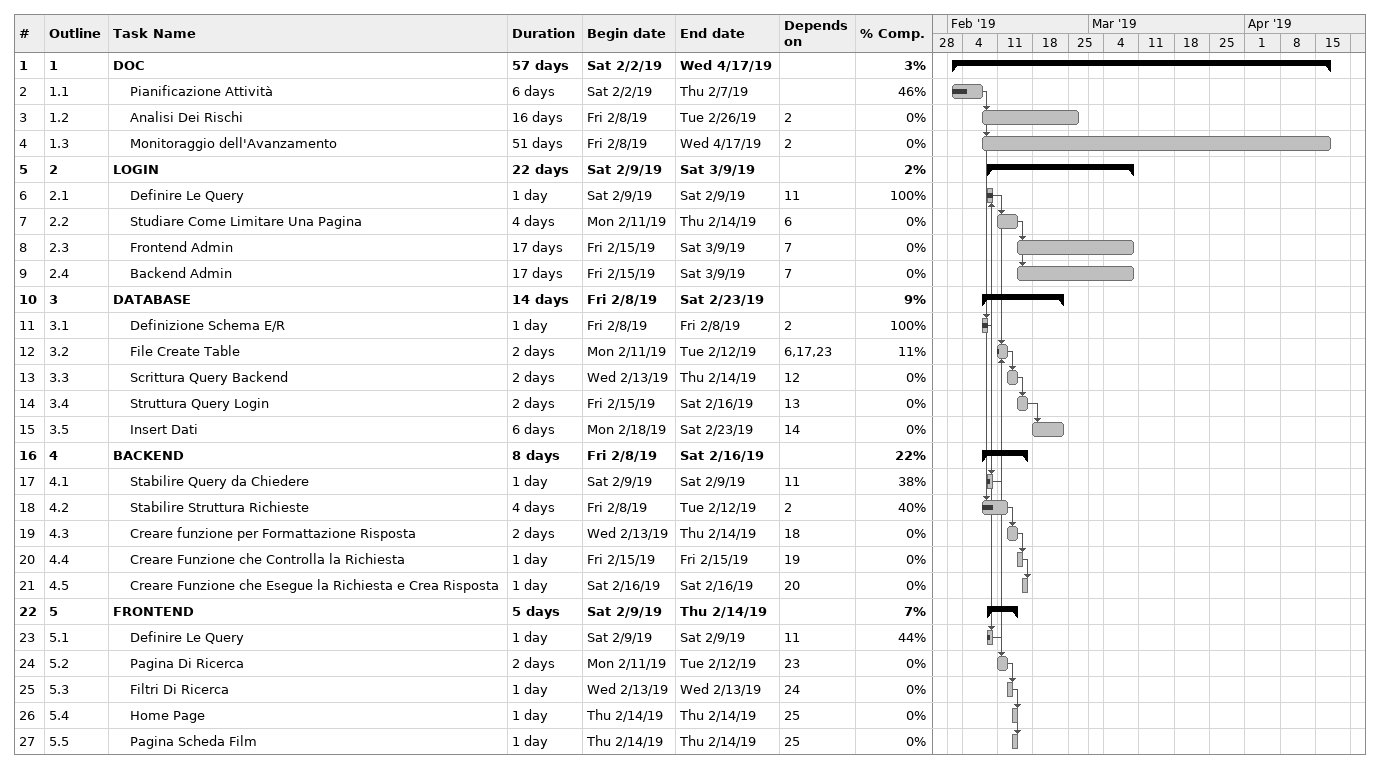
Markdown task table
| ID | WBS | Task | Duration | Start | Finish | Predecessors | % complete |
|---|---|---|---|---|---|---|---|
| 1 | 1 | **DOC** | 57d | 2019-02-02 | 2019-04-17 |  | 3 |
| 2 | 1.1 | Pianificazione Attività | 6d | 2019-02-02 | 2019-02-07 |  | 46 |
| 3 | 1.2 | Analisi Dei Rischi | 16d | 2019-02-08 | 2019-02-26 | 2 | 0 |
| 4 | 1.3 | Monitoraggio dell'Avanzamento | 51d | 2019-02-08 | 2019-04-17 | 2 | 0 |
| 5 | 2 | **LOGIN** | 22d | 2019-02-09 | 2019-03-09 |  | 2 |
| 6 | 2.1 | Definire Le Query | 1d | 2019-02-09 | 2019-02-09 | 11 | 100 |
| 7 | 2.2 | Studiare Come Limitare Una Pagina | 4d | 2019-02-11 | 2019-02-14 | 6 | 0 |
| 8 | 2.3 | Frontend Admin | 17d | 2019-02-15 | 2019-03-09 | 7 | 0 |
| 9 | 2.4 | Backend Admin | 17d | 2019-02-15 | 2019-03-09 | 7 | 0 |
| 10 | 3 | **DATABASE** | 14d | 2019-02-08 | 2019-02-23 |  | 9 |
| 11 | 3.1 | Definizione Schema E/R | 1d | 2019-02-08 | 2019-02-08 | 2 | 100 |
| 12 | 3.2 | File Create Table | 2d | 2019-02-11 | 2019-02-12 | 6, 17, 23 | 11 |
| 13 | 3.3 | Scrittura Query Backend | 2d | 2019-02-13 | 2019-02-14 | 12 | 0 |
| 14 | 3.4 | Struttura Query Login | 2d | 2019-02-15 | 2019-02-16 | 13 | 0 |
| 15 | 3.5 | Insert Dati | 6d | 2019-02-18 | 2019-02-23 | 14 | 0 |
| 16 | 4 | **BACKEND** | 8d | 2019-02-08 | 2019-02-16 |  | 22 |
| 17 | 4.1 | Stabilire Query da Chiedere | 1d | 2019-02-09 | 2019-02-09 | 11 | 38 |
| 18 | 4.2 | Stabilire Struttura Richieste | 4d | 2019-02-08 | 2019-02-12 | 2 | 40 |
| 19 | 4.3 | Creare funzione per Formattazione Risposta | 2d | 2019-02-13 | 2019-02-14 | 18 | 0 |
| 20 | 4.4 | Creare Funzione che Controlla la Richiesta | 1d | 2019-02-15 | 2019-02-15 | 19 | 0 |
| 21 | 4.5 | Creare Funzione che Esegue la Richiesta e Crea Risposta | 1d | 2019-02-16 | 2019-02-16 | 20 | 0 |
| 22 | 5 | **FRONTEND** | 5d | 2019-02-09 | 2019-02-14 |  | 7 |
| 23 | 5.1 | Definire Le Query | 1d | 2019-02-09 | 2019-02-09 | 11 | 44 |
| 24 | 5.2 | Pagina Di Ricerca | 2d | 2019-02-11 | 2019-02-12 | 23 | 0 |
| 25 | 5.3 | Filtri Di Ricerca | 1d | 2019-02-13 | 2019-02-13 | 24 | 0 |
| 26 | 5.4 | Home Page | 1d | 2019-02-14 | 2019-02-14 | 25 | 0 |
| 27 | 5.5 | Pagina Scheda Film | 1d | 2019-02-14 | 2019-02-14 | 25 | 0 |
